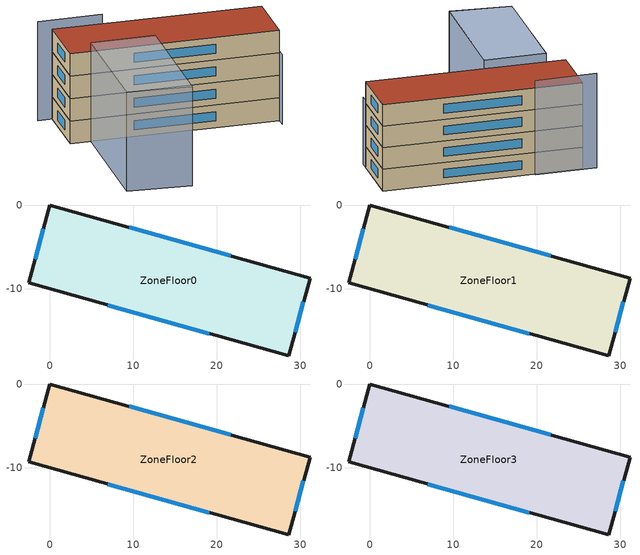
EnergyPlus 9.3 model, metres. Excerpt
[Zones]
ZoneFloor0
 floor ground (http://uesl_data/sources/archetypes/grounds/Ground1948_hollow_slab_medium_R_SIA-380-1_MinReq): 0,0 31.16,-8.76 28.6,-18.06 -2.57,-9.32 z0
 wall outside (http://uesl_data/sources/archetypes/walls/Wall1948_cavity_brick_medium_R_SIA-380-1_MinReq): 31.16,-8.76 0,0 -2.57,-9.32 28.6,-18.06 31.16,-8.76 z0:3.65
 window (http://uesl_data/sources/archetypes/windows/Window2001_LowE_Xenon_Double): 21.65,-6.08 9.52,-2.67 / 29.39,-15.22 30.38,-11.6 / 6.95,-11.99 19.09,-15.39 / -0.78,-2.85 -1.78,-6.48 z1.07:2.58
ZoneFloor1
 floor to ZoneFloor0 (http://uesl_data/sources/archetypes/floors/cesar_default_internal_ceiling_mirrored): 0,0 31.16,-8.76 28.6,-18.06 -2.57,-9.32 z3.65
 wall outside (http://uesl_data/sources/archetypes/walls/Wall1948_cavity_brick_medium_R_SIA-380-1_MinReq): 31.16,-8.76 0,0 -2.57,-9.32 28.6,-18.06 31.16,-8.76 z3.65:7.3
 window (http://uesl_data/sources/archetypes/windows/Window2001_LowE_Xenon_Double): 21.65,-6.08 9.52,-2.67 / 29.39,-15.22 30.38,-11.6 / 6.95,-11.99 19.09,-15.39 / -0.78,-2.85 -1.78,-6.48 z4.72:6.22
ZoneFloor2
 floor to ZoneFloor1 (http://uesl_data/sources/archetypes/floors/cesar_default_internal_ceiling_mirrored): 0,0 31.16,-8.76 28.6,-18.06 -2.57,-9.32 z7.3
 wall outside (http://uesl_data/sources/archetypes/walls/Wall1948_cavity_brick_medium_R_SIA-380-1_MinReq): 31.16,-8.76 0,0 -2.57,-9.32 28.6,-18.06 31.16,-8.76 z7.3:10.95
 window (http://uesl_data/sources/archetypes/windows/Window2001_LowE_Xenon_Double): 21.65,-6.08 9.52,-2.67 / 29.39,-15.22 30.38,-11.6 / 6.95,-11.99 19.09,-15.39 / -0.78,-2.85 -1.78,-6.48 z8.38:9.88
ZoneFloor3
 floor to ZoneFloor2 (http://uesl_data/sources/archetypes/floors/cesar_default_internal_ceiling_mirrored): 0,0 31.16,-8.76 28.6,-18.06 -2.57,-9.32 z10.95
 wall outside (http://uesl_data/sources/archetypes/walls/Wall1948_cavity_brick_medium_R_SIA-380-1_MinReq): 31.16,-8.76 0,0 -2.57,-9.32 28.6,-18.06 31.16,-8.76 z10.95:14.6
 window (http://uesl_data/sources/archetypes/windows/Window2001_LowE_Xenon_Double): 21.65,-6.08 9.52,-2.67 / 29.39,-15.22 30.38,-11.6 / 6.95,-11.99 19.09,-15.39 / -0.78,-2.85 -1.78,-6.48 z12.03:13.53
 roof outside (http://uesl_data/sources/archetypes/roofs/Roof1948_cellular_concrete_medium_R_SIA-380-1_MinReq): -2.57,-9.32 28.6,-18.06 31.16,-8.76 0,0 z14.6
shading: 30.52,-11.04 28.2,-19.51 z0:11.3; -2.12,0.71 7.55,-1.84 / 10.09,-12.87 0.47,-10.17 / 0.47,-10.17 -4.83,-29.06 / -4.83,-29.06 4.62,-32.41 / 4.62,-32.41 10.09,-12.87 z0:16; -4.83,-29.06 4.62,-32.41 10.09,-12.87 0.47,-10.17 z16
[BUILDING]
Building: North Axis=0; Terrain=Suburbs; Loads Convergence Tolerance Value=0.04; Temperature Convergence Tolerance Value=0.4; Solar Distribution=FullExterior; Maximum Number of Warmup Days=25; Minimum Number of Warmup Days=1
[SITE:GROUNDTEMPERATURE:BUILDINGSURFACE]
18, 18, 18, 18, 18, 18, 18, 18, 18, 18, 18, 18
[SITE:GROUNDTEMPERATURE:FCFACTORMETHOD]
January Ground Temperature=1.6; February Ground Temperature=0.7; March Ground Temperature=2.3; April Ground Temperature=4.8; May Ground Temperature=11.2; June Ground Temperature=16.2; July Ground Temperature=19.6; August Ground Temperature=20.6; September Ground Temperature=18.9; October Ground Temperature=15; November Ground Temperature=9.8; December Ground Temperature=5
[SITE:GROUNDTEMPERATURE:SHALLOW]
14, 14, 14, 14, 14, 14, 14, 14, 14, 14, 14, 14
[SITE:GROUNDTEMPERATURE:DEEP]
14, 14, 14, 14, 14, 14, 14, 14, 14, 14, 14, 14
[MATERIAL] Roughness=Rough; Thermal Absorptance=0.9
Name | Thickness | Conductivity | Density | Specific Heat | Solar Absorptance | Visible Absorptance
http://uesl_data/sources/archetypes/constructionLayers/1948_Gr2_L1_R_SIA-380-1_MinReq | 0.015 | 0.7 | 1600 | 1000 | 0.6 | 0.6
http://uesl_data/sources/archetypes/constructionLayers/1948_Gr2_L2_R_SIA-380-1_MinReq | 0.24 | 0.83 | 500 | 840 | 0.6 | 0.6
http://uesl_data/sources/archetypes/constructionLayers/1948_Gr2_L3_R_SIA-380-1_MinReq | 0.01 | 0.04 | 240 | 760 | 0.6 | 0.6
http://uesl_data/sources/archetypes/constructionLayers/1948_Gr2_L4_R_SIA-380-1_MinReq | 0.025 | 0.09 | 750 | 1300 | 0.6 | 0.6
http://uesl_data/sources/archetypes/constructionLayers/1948_Gr2_L5_R_SIA-380-1_MinReq | 0.08 | 0.035 | 100 | 840 | 0.6 | 0.6
http://uesl_data/sources/archetypes/constructionLayers/1948_Gr2_L6_R_SIA-380-1_MinReq | 0.024 | 0.2 | 800 | 1300 | 0.7 | 0.7
http://uesl_data/sources/archetypes/floors/cesar_default_internal_ceiling_L1 | 0.1 | 1.4 | 2100 | 840 | 0.6 | 0.6
http://uesl_data/sources/archetypes/constructionLayers/1948_Wa7_L1_R_SIA-380-1_MinReq | 0.005 | 0.87 | 2085 | 840 | 0.6 | 0.6
http://uesl_data/sources/archetypes/constructionLayers/1948_Wa7_L2_R_SIA-380-1_MinReq; http://uesl_data/sources/archetypes/constructionLayers/1948_Wa7_L4_R_SIA-380-1_MinReq | 0.07 | 0.038 | 15 | 1500 | 0.6 | 0.6
http://uesl_data/sources/archetypes/constructionLayers/1948_Wa7_L3_R_SIA-380-1_MinReq | 0.115 | 0.96 | 2000 | 840 | 0.6 | 0.6
http://uesl_data/sources/archetypes/constructionLayers/1948_Wa7_L5_R_SIA-380-1_MinReq | 0.115 | 0.81 | 1500 | 840 | 0.6 | 0.6
http://uesl_data/sources/archetypes/constructionLayers/1948_Wa7_L6_R_SIA-380-1_MinReq | 0.015 | 0.7 | 1100 | 900 | 0.6 | 0.6
http://uesl_data/sources/archetypes/constructionLayers/1948_Ro4_L1_R_SIA-380-1_MinReq | 0.008 | 0.17 | 1050 | 1000 | 0.9 | 0.9
http://uesl_data/sources/archetypes/constructionLayers/1948_Ro4_L2_R_SIA-380-1_MinReq | 0.12 | 0.038 | 15 | 1500 | 0.6 | 0.6
http://uesl_data/sources/archetypes/constructionLayers/1948_Ro4_L3_R_SIA-380-1_MinReq | 0.02 | 0.17 | 1050 | 1000 | 0.9 | 0.9
http://uesl_data/sources/archetypes/constructionLayers/1948_Ro4_L4_R_SIA-380-1_MinReq | 0.175 | 0.23 | 700 | 840 | 0.8 | 0.8
http://uesl_data/sources/archetypes/constructionLayers/1948_Ro4_L5_R_SIA-380-1_MinReq | 0.005 | 0.7 | 1600 | 1000 | 0.6 | 0.6
[WINDOWMATERIAL:GLAZING] Optical Data Type=SpectralAverage; Infrared Transmittance at Normal Incidence=0; Back Side Infrared Hemispherical Emissivity=0.84; Dirt Correction Factor for Solar and Visible Transmittance=1; Solar Diffusing=No; Youngs modulus=72000000000; Poissons ratio=0.22
Name | Thickness | Solar Transmittance at Normal Incidence | Front Side Solar Reflectance at Normal Incidence | Back Side Solar Reflectance at Normal Incidence | Visible Transmittance at Normal Incidence | Front Side Visible Reflectance at Normal Incidence | Back Side Visible Reflectance at Normal Incidence | Front Side Infrared Hemispherical Emissivity | Conductivity
http://uesl_data/sources/archetypes/constructionLayers/2001_Wi2_L1 | 0.005 | 0.85 | 0.077 | 0.077 | 0.904 | 0.083 | 0.083 | 0.84 | 1
http://uesl_data/sources/archetypes/constructionLayers/2001_Wi2_L3 | 0.005 | 0.591 | 0.289 | 0.225 | 0.896 | 0.044 | 0.048 | 0.041 | 1
http://uesl_data/sources/archetypes/constructionLayers/1948_Wi1_L1 | 0.006 | 0.775 | 0.071 | 0.071 | 0.881 | 0.08 | 0.08 | 0.84 | 0.9
[WINDOWMATERIAL:GAS]
http://uesl_data/sources/archetypes/constructionLayers/2001_Wi2_L2: Gas Type=Krypton; Thickness=0.01
[WINDOWMATERIAL:SHADE]
Shade0101: Solar Transmittance=0.31; Solar Reflectance=0.5; Visible Transmittance=0.31; Visible Reflectance=0.5; Infrared Hemispherical Emissivity=0.9; Infrared Transmittance=0; Thickness=0.001; Conductivity=0.9; Shade to Glass Distance=0.1; Top Opening Multiplier=0; Bottom Opening Multiplier=0; LeftSide Opening Multiplier=0; RightSide Opening Multiplier=0; Airflow Permeability=0
[CONSTRUCTION]
http://uesl_data/sources/archetypes/grounds/Ground1948_hollow_slab_medium_R_SIA-380-1_MinReq: http://uesl_data/sources/archetypes/constructionLayers/1948_Gr2_L1_R_SIA-380-1_MinReq, http://uesl_data/sources/archetypes/constructionLayers/1948_Gr2_L2_R_SIA-380-1_MinReq, http://uesl_data/sources/archetypes/constructionLayers/1948_Gr2_L3_R_SIA-380-1_MinReq, http://uesl_data/sources/archetypes/constructionLayers/1948_Gr2_L4_R_SIA-380-1_MinReq, http://uesl_data/sources/archetypes/constructionLayers/1948_Gr2_L5_R_SIA-380-1_MinReq, http://uesl_data/sources/archetypes/constructionLayers/1948_Gr2_L6_R_SIA-380-1_MinReq
http://uesl_data/sources/archetypes/floors/cesar_default_internal_ceiling_mirrored: http://uesl_data/sources/archetypes/floors/cesar_default_internal_ceiling_L1
http://uesl_data/sources/archetypes/walls/Wall1948_cavity_brick_medium_R_SIA-380-1_MinReq: http://uesl_data/sources/archetypes/constructionLayers/1948_Wa7_L1_R_SIA-380-1_MinReq, http://uesl_data/sources/archetypes/constructionLayers/1948_Wa7_L2_R_SIA-380-1_MinReq, http://uesl_data/sources/archetypes/constructionLayers/1948_Wa7_L3_R_SIA-380-1_MinReq, http://uesl_data/sources/archetypes/constructionLayers/1948_Wa7_L4_R_SIA-380-1_MinReq, http://uesl_data/sources/archetypes/constructionLayers/1948_Wa7_L5_R_SIA-380-1_MinReq, http://uesl_data/sources/archetypes/constructionLayers/1948_Wa7_L6_R_SIA-380-1_MinReq
http://uesl_data/sources/archetypes/roofs/Roof1948_cellular_concrete_medium_R_SIA-380-1_MinReq: http://uesl_data/sources/archetypes/constructionLayers/1948_Ro4_L1_R_SIA-380-1_MinReq, http://uesl_data/sources/archetypes/constructionLayers/1948_Ro4_L2_R_SIA-380-1_MinReq, http://uesl_data/sources/archetypes/constructionLayers/1948_Ro4_L3_R_SIA-380-1_MinReq, http://uesl_data/sources/archetypes/constructionLayers/1948_Ro4_L4_R_SIA-380-1_MinReq, http://uesl_data/sources/archetypes/constructionLayers/1948_Ro4_L5_R_SIA-380-1_MinReq
http://uesl_data/sources/archetypes/windows/Window2001_LowE_Xenon_Double: http://uesl_data/sources/archetypes/constructionLayers/2001_Wi2_L1, http://uesl_data/sources/archetypes/constructionLayers/2001_Wi2_L2, http://uesl_data/sources/archetypes/constructionLayers/2001_Wi2_L3
http://uesl_data/sources/archetypes/windows/Window1948_Standard: http://uesl_data/sources/archetypes/constructionLayers/1948_Wi1_L1
[ZONE] Type=1; Multiplier=1; Ceiling Height=autocalculate; Volume=autocalculate; Floor Area=autocalculate; Part of Total Floor Area=Yes
ZoneFloor0; ZoneFloor1; ZoneFloor2; ZoneFloor3
[WINDOWSHADINGCONTROL] Shading Type=ExteriorShade; Shading Control Type=OnIfHighSolarOnWindow; Setpoint=90; Shading Control Is Scheduled=No; Glare Control Is Active=No; Shading Device Material=Shade0101; Type of Slat Angle Control for Blinds=FixedSlatAngle; Multiple Surface Control Type=Sequential
Name | Zone | Fenestration Surface 1 | Fenestration Surface 2 | Fenestration Surface 3 | Fenestration Surface 4
shade_control_ZoneFloor0 | ZoneFloor0 | ZoneFloor0_Wall_0_Win | ZoneFloor0_Wall_1_Win | ZoneFloor0_Wall_2_Win | ZoneFloor0_Wall_3_Win
shade_control_ZoneFloor1 | ZoneFloor1 | ZoneFloor1_Wall_0_Win | ZoneFloor1_Wall_1_Win | ZoneFloor1_Wall_2_Win | ZoneFloor1_Wall_3_Win
shade_control_ZoneFloor2 | ZoneFloor2 | ZoneFloor2_Wall_0_Win | ZoneFloor2_Wall_1_Win | ZoneFloor2_Wall_2_Win | ZoneFloor2_Wall_3_Win
shade_control_ZoneFloor3 | ZoneFloor3 | ZoneFloor3_Wall_0_Win | ZoneFloor3_Wall_1_Win | ZoneFloor3_Wall_2_Win | ZoneFloor3_Wall_3_Win
[SHADINGPROPERTY:REFLECTANCE] Glazing Construction=http://uesl_data/sources/archetypes/windows/Window1948_Standard
Name | Shading Surface | Diffuse Solar Reflectance of Unglazed Part of Shading Surface | Diffuse Visible Reflectance of Unglazed Part of Shading Surface | Fraction of Shading Surface That Is Glazed
 | Ext2_Wall0 | 0.3 | 0.3 | 0.3
 | Ext2_Wall1 | 0.3 | 0.3 | 0.3
 | Ext2_Wall2 | 0.3 | 0.3 | 0.3
 | Ext2_Wall3 | 0.3 | 0.3 | 0.3
 | Ext2_Roof | 0.15 | 0.1 | 0
 | Ext3_Wall0 | 0.3 | 0.3 | 0.3
 | Ext3_Wall1 | 0.3 | 0.3 | 0.3
 | Ext3_Wall2 | 0.3 | 0.3 | 0.3
 | Ext3_Wall3 | 0.3 | 0.3 | 0.3
 | Ext3_Roof | 0.15 | 0.1 | 0
 | Ext4_Wall0 | 0.3 | 0.3 | 0.3
 | Ext4_Wall1 | 0.3 | 0.3 | 0.3
 | Ext4_Wall2 | 0.3 | 0.3 | 0.3
 | Ext4_Wall3 | 0.3 | 0.3 | 0.3
 | Ext4_Roof | 0.15 | 0.1 | 0
 | Ext5_Wall0 | 0.3 | 0.3 | 0.3
 | Ext5_Wall1 | 0.3 | 0.3 | 0.3
 | Ext5_Wall2 | 0.3 | 0.3 | 0.3
 | Ext5_Wall3 | 0.3 | 0.3 | 0.3
 | Ext5_Roof | 0.15 | 0.1 | 0
 | Ext6_Wall0 | 0.3 | 0.3 | 0.3
 | Ext6_Wall1 | 0.3 | 0.3 | 0.3
 | Ext6_Wall2 | 0.3 | 0.3 | 0.3
 | Ext6_Wall3 | 0.3 | 0.3 | 0.3
 | Ext6_Roof | 0.15 | 0.1 | 0
 | Ext25_Wall0 | 0.3 | 0.3 | 0.3
 | Ext25_Wall1 | 0.3 | 0.3 | 0.3
 | Ext25_Wall2 | 0.3 | 0.3 | 0.3
 | Ext25_Wall3 | 0.3 | 0.3 | 0.3
 | Ext25_Roof | 0.15 | 0.1 | 0
 | Ext27_Wall0 | 0.3 | 0.3 | 0.3
 | Ext27_Wall1 | 0.3 | 0.3 | 0.3
 | Ext27_Wall2 | 0.3 | 0.3 | 0.3
 | Ext27_Wall3 | 0.3 | 0.3 | 0.3
 | Ext27_Roof | 0.15 | 0.1 | 0
[PEOPLE] Number of People Schedule=MFH_NOMINAL_occupancy_fraction_schedule; Number of People Calculation Method=Area/Person; Zone Floor Area per Person=33.3333; Fraction Radiant=0.3; Sensible Heat Fraction=autocalculate; Activity Level Schedule=MFH_NOMINAL_activity_schedule; Carbon Dioxide Generation Rate=3.82e-08; Enable ASHRAE 55 Comfort Warnings=No; Mean Radiant Temperature Calculation Type=ZoneAveraged; Clothing Insulation Calculation Method=ClothingInsulationSchedule
Name | Zone or ZoneList
ZoneFloor0_People | ZoneFloor0
ZoneFloor1_People | ZoneFloor1
ZoneFloor2_People | ZoneFloor2
ZoneFloor3_People | ZoneFloor3
[LIGHTS] Schedule=MFH_NOMINAL_lighting_fraction_schedule; Design Level Calculation Method=Watts/Area; Watts per Zone Floor Area=3.17111; Return Air Fraction=0; Fraction Radiant=0.4; Fraction Visible=0.2; Fraction Replaceable=1; EndUse Subcategory=General; Return Air Fraction Calculated from Plenum Temperature=No; Return Air Fraction Function of Plenum Temperature Coefficient 1=0; Return Air Fraction Function of Plenum Temperature Coefficient 2=0
Name | Zone or ZoneList
ZoneFloor0_Lights | ZoneFloor0
ZoneFloor1_Lights | ZoneFloor1
ZoneFloor2_Lights | ZoneFloor2
ZoneFloor3_Lights | ZoneFloor3
[ELECTRICEQUIPMENT] Schedule=MFH_NOMINAL_electric_appliances_fraction_schedule; Design Level Calculation Method=Watts/Area; Watts per Zone Floor Area=7.2; Fraction Latent=0; Fraction Radiant=0.75; Fraction Lost=0; EndUse Subcategory=General
Name | Zone or ZoneList
ZoneFloor0_Appliances | ZoneFloor0
ZoneFloor1_Appliances | ZoneFloor1
ZoneFloor2_Appliances | ZoneFloor2
ZoneFloor3_Appliances | ZoneFloor3
[HOTWATEREQUIPMENT] Schedule=MFH_NOMINAL_dhw_fraction_schedule; Design Level Calculation Method=Watts/Area; Power per Zone Floor Area=10.15; Fraction Latent=0; Fraction Radiant=0; Fraction Lost=1; EndUse Subcategory=General
Name | Zone or ZoneList
ZoneFloor0_DHW | ZoneFloor0
ZoneFloor1_DHW | ZoneFloor1
ZoneFloor2_DHW | ZoneFloor2
ZoneFloor3_DHW | ZoneFloor3
[ZONEINFILTRATION:DESIGNFLOWRATE] Schedule=Constant_1; Design Flow Rate Calculation Method=AirChanges/Hour; Air Changes per Hour=0.1; Constant Term Coefficient=1; Temperature Term Coefficient=0; Velocity Term Coefficient=0; Velocity Squared Term Coefficient=0
Name | Zone or ZoneList
ZoneFloor0_Infiltration | ZoneFloor0
ZoneFloor1_Infiltration | ZoneFloor1
ZoneFloor2_Infiltration | ZoneFloor2
ZoneFloor3_Infiltration | ZoneFloor3
[ZONEVENTILATION:DESIGNFLOWRATE] Schedule=night_vent_schedule; Design Flow Rate Calculation Method=AirChanges/Hour; Air Changes per Hour=2.5; Ventilation Type=Natural; Fan Pressure Rise=0; Fan Total Efficiency=1; Constant Term Coefficient=1; Temperature Term Coefficient=0; Velocity Term Coefficient=0; Velocity Squared Term Coefficient=0; Minimum Indoor Temperature=24; Maximum Indoor Temperature=100; Maximum Indoor Temperature Schedule=MFH_NOMINAL_cooling_setpoint_schedule; Delta Temperature=2; Minimum Outdoor Temperature=-100; Maximum Outdoor Temperature=100; Maximum Wind Speed=40
Name | Zone or ZoneList
ZoneFloor0_night_vent | ZoneFloor0
ZoneFloor1_night_vent | ZoneFloor1
ZoneFloor2_night_vent | ZoneFloor2
ZoneFloor3_night_vent | ZoneFloor3
[HVACTEMPLATE:THERMOSTAT]
MFH_NOMINAL_Residential_thermostat: Heating Setpoint Schedule=MFH_NOMINAL_heating_setpoint_schedule; Cooling Setpoint Schedule=MFH_NOMINAL_cooling_setpoint_schedule
[HVACTEMPLATE:ZONE:IDEALLOADSAIRSYSTEM] Template Thermostat=MFH_NOMINAL_Residential_thermostat; Maximum Heating Supply Air Temperature=50; Minimum Cooling Supply Air Temperature=13; Maximum Heating Supply Air Humidity Ratio=0.0156; Minimum Cooling Supply Air Humidity Ratio=0.0077; Heating Limit=NoLimit; Cooling Limit=NoLimit; Dehumidification Control Type=ConstantSensibleHeatRatio; Cooling Sensible Heat Ratio=0.7; Dehumidification Setpoint=60; Humidification Control Type=None; Humidification Setpoint=30; Outdoor Air Method=DetailedSpecification; Outdoor Air Flow Rate per Person=0; Outdoor Air Flow Rate per Zone Floor Area=0; Outdoor Air Flow Rate per Zone=0; Design Specification Outdoor Air Object=MFH_NOMINAL_Residential_outdoorair; Demand Controlled Ventilation Type=None; Outdoor Air Economizer Type=NoEconomizer; Heat Recovery Type=None; Sensible Heat Recovery Effectiveness=0.7; Latent Heat Recovery Effectiveness=0.65
ZoneFloor0; ZoneFloor1; ZoneFloor2; ZoneFloor3
[DESIGNSPECIFICATION:OUTDOORAIR]
MFH_NOMINAL_Residential_outdoorair: Outdoor Air Method=Flow/Area; Outdoor Air Flow per Person=0; Outdoor Air Flow per Zone Floor Area=0.000305556; Outdoor Air Flow per Zone=0; Outdoor Air Flow Air Changes per Hour=0; Outdoor Air Schedule=MFH_NOMINAL_ventilation_fraction_schedule
[SCHEDULE:COMPACT]
night_vent_schedule: Through: 12 / 31, For: AllDays, Until: 6:00, 1, until: 20:00, 0, until: 24:00, 1
[SCHEDULE:CONSTANT]
Constant_1: Hourly Value=1
[SCHEDULE:FILE] File=C:/Users/alja/Desktop/Local Temporary Work/Staverdi/solar potential calculations/profiles/SIA2024_MFH_nominal.csvy; Rows to Skip at Top=86; Number of Hours of Data=8760; Column Separator=Semicolon; Interpolate to Timestep=No
Name | Column Number
MFH_NOMINAL_occupancy_fraction_schedule | 2
MFH_NOMINAL_activity_schedule | 3
MFH_NOMINAL_lighting_fraction_schedule | 5
MFH_NOMINAL_electric_appliances_fraction_schedule | 4
MFH_NOMINAL_dhw_fraction_schedule | 6
MFH_NOMINAL_heating_setpoint_schedule | 7
MFH_NOMINAL_cooling_setpoint_schedule | 8
MFH_NOMINAL_ventilation_fraction_schedule | 9
